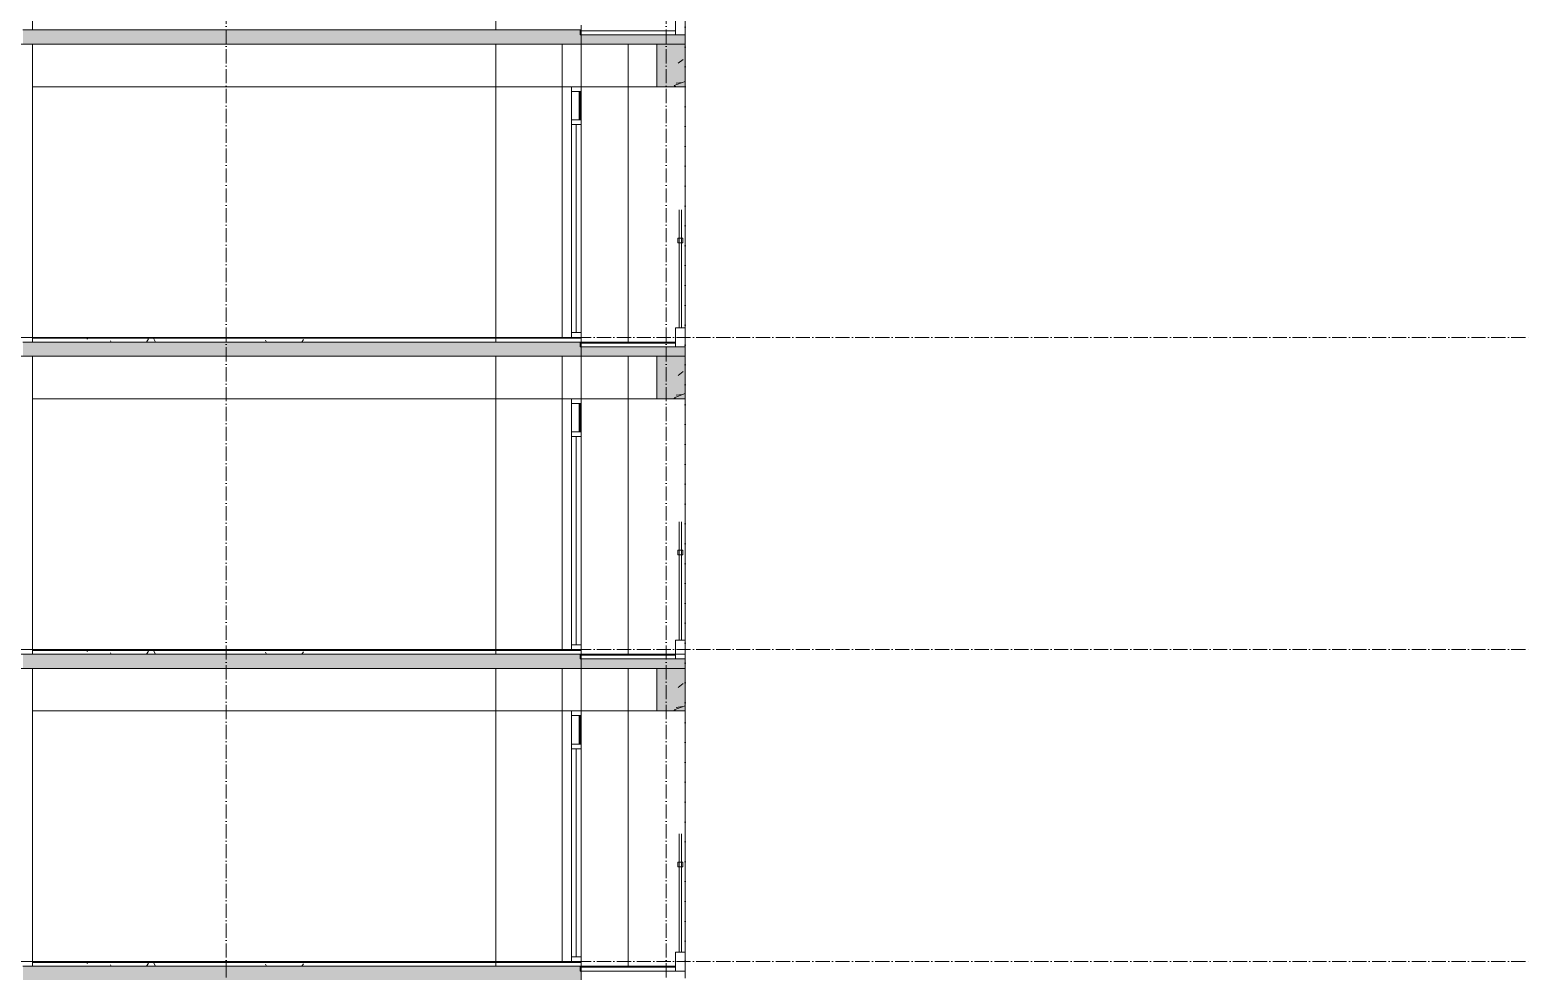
# Model space of a CAD drawing. Header units: millimetres. Extents: x -7075 to 54747, y -13937 to 93540.
# Drawn here: x 35675 to 51521, y 28400 to 38350 of the extents above; entities that cross this region are included whole.
import ezdxf

# ---------------------------------------------------------------- set-up
doc = ezdxf.new("R2010")
doc.units = ezdxf.units.MM
doc.linetypes.add('Grid Line', pattern=[4.2, 3, -0.6, 0, -0.6])
for name, color, linetype, lineweight in [('A-FLOR-HRAL', 41, 'Continuous', 5), ('CUA', 31, 'Continuous', 9), ('NET CAT', 3, 'Continuous', 5), ('NET CATConcrete', 3, 'Continuous', 5), ('NET THAY 1', 41, 'Continuous', 5), ('NET THAY 2', 55, 'Continuous', 5), ('NET-CAT', 3, 'Continuous', 15), ('NET-THAY', 2, 'Continuous', 9), ('TRUC', 225, 'Continuous', 5)]:
    doc.layers.add(name, color=color, linetype=linetype, lineweight=lineweight)
pattern_1 = [(0, (19236.3, 46400), (812.8, 203.2), [67.056, -542.544, 67.056, -542.544, -3251.2]), (0, (19236.3, 46400), (812.8, 203.2), [-1219.2, 67.056, -1152.144, 67.056, -542.544, -1422.4]), (0, (19236.3, 46400), (812.8, 203.2), [-3048, 67.056, -339.344, 67.056, -948.944]), (120, (19541.1, 46501.6), (-582.3764, 602.3054), [67.056, -542.544, 67.056, -3793.744]), (120, (19541.1, 46501.6), (-582.3764, 602.3054), [-676.656, -542.544, 67.056, -1152.144, -2032]), (120, (19541.1, 46501.6), (-582.3764, 602.3054), [-2438.4, 67.056, -542.544, 67.056, -1355.344]), (120, (19541.1, 46501.6), (-582.3764, 602.3054), [-3115.056, -339.344, 67.056, -948.944]), (240, (19642.7, 46908), (-230.4236, -805.5054), [67.056, -542.544, 67.056, -3793.744]), (240, (19642.7, 46908), (-230.4236, -805.5054), [-676.656, -542.544, 67.056, -1152.144, -2032]), (240, (19642.7, 46908), (-230.4236, -805.5054), [-2438.4, 67.056, -542.544, 67.056, -1355.344]), (240, (19642.7, 46908), (-230.4236, -805.5054), [-3115.056, -339.344, 67.056, -948.944])]
pattern_2 = [(0, (19236.3, 49700), (812.8, 203.2), [67.056, -542.544, 67.056, -542.544, -3251.2]), (0, (19236.3, 49700), (812.8, 203.2), [-1219.2, 67.056, -1152.144, 67.056, -542.544, -1422.4]), (0, (19236.3, 49700), (812.8, 203.2), [-3048, 67.056, -339.344, 67.056, -948.944]), (120, (19541.1, 49801.6), (-582.3764, 602.3054), [67.056, -542.544, 67.056, -3793.744]), (120, (19541.1, 49801.6), (-582.3764, 602.3054), [-676.656, -542.544, 67.056, -1152.144, -2032]), (120, (19541.1, 49801.6), (-582.3764, 602.3054), [-2438.4, 67.056, -542.544, 67.056, -1355.344]), (120, (19541.1, 49801.6), (-582.3764, 602.3054), [-3115.056, -339.344, 67.056, -948.944]), (240, (19642.7, 50208), (-230.4236, -805.5054), [67.056, -542.544, 67.056, -3793.744]), (240, (19642.7, 50208), (-230.4236, -805.5054), [-676.656, -542.544, 67.056, -1152.144, -2032]), (240, (19642.7, 50208), (-230.4236, -805.5054), [-2438.4, 67.056, -542.544, 67.056, -1355.344]), (240, (19642.7, 50208), (-230.4236, -805.5054), [-3115.056, -339.344, 67.056, -948.944])]
pattern_3 = [(0, (19236.3, 53000), (812.8, 203.2), [67.056, -542.544, 67.056, -542.544, -3251.2]), (0, (19236.3, 53000), (812.8, 203.2), [-1219.2, 67.056, -1152.144, 67.056, -542.544, -1422.4]), (0, (19236.3, 53000), (812.8, 203.2), [-3048, 67.056, -339.344, 67.056, -948.944]), (120, (19541.1, 53101.6), (-582.3764, 602.3054), [67.056, -542.544, 67.056, -3793.744]), (120, (19541.1, 53101.6), (-582.3764, 602.3054), [-676.656, -542.544, 67.056, -1152.144, -2032]), (120, (19541.1, 53101.6), (-582.3764, 602.3054), [-2438.4, 67.056, -542.544, 67.056, -1355.344]), (120, (19541.1, 53101.6), (-582.3764, 602.3054), [-3115.056, -339.344, 67.056, -948.944]), (240, (19642.7, 53508), (-230.4236, -805.5054), [67.056, -542.544, 67.056, -3793.744]), (240, (19642.7, 53508), (-230.4236, -805.5054), [-676.656, -542.544, 67.056, -1152.144, -2032]), (240, (19642.7, 53508), (-230.4236, -805.5054), [-2438.4, 67.056, -542.544, 67.056, -1355.344]), (240, (19642.7, 53508), (-230.4236, -805.5054), [-3115.056, -339.344, 67.056, -948.944])]

# ---------------------------------------------------------------- blocks, each defined once
blk = doc.blocks.new('M_Concrete-Rectangular-Column - C3-2000 x 300mm-1073985-A-A')
at = {"layer": 'NET CAT', "color": 4}
for p, q in [((42600, 44950), (41500, 44950)), ((42600, 44900), (42600, 44950)), ((40600, 44800), (40600, 41650)), ((42600, 41600), (42600, 44350)), ((40600, 41500), (40600, 38350)), ((42600, 38300), (42600, 41050)), ((40600, 38200), (40600, 35050)), ((42600, 35000), (42600, 37750)), ((40600, 34900), (40600, 31750)), ((42600, 31750), (42600, 34450)), ((42600, 31750), (41500, 31750))]:
    blk.add_line(p, q, dxfattribs=at)
blk = doc.blocks.new('M_Concrete-Rectangular-Column - C5d-2900 x 400mm-1081095-A-A')
at = {"layer": 'NET CAT', "color": 4}
for p, q in [((35650, 44950), (33900, 44950)), ((35700, 41650), (35700, 44800)), ((32800, 44350), (32800, 41650)), ((35700, 38350), (35700, 41500)), ((32800, 41050), (32800, 38350)), ((35700, 35050), (35700, 38200)), ((32800, 37750), (32800, 35050)), ((35700, 31750), (35700, 34900)), ((32800, 34450), (32800, 31750)), ((35650, 31750), (33900, 31750))]:
    blk.add_line(p, q, dxfattribs=at)
blk = doc.blocks.new('ALC1807-ASCENT PLAZA-KET CAU 180524_rvt-1-A-A')
at = {"layer": 'NET CAT', "color": 4}
for p, q in [((42600, 31750), (41500, 31750)), ((42600, 31700), (42600, 31750)), ((35700, 28450), (35700, 31600)), ((40600, 31600), (40600, 28450)), ((42600, 28400), (42600, 31150))]:
    blk.add_line(p, q, dxfattribs=at)
at = {"color": 4, "lineweight": 5}
for name in ['M_Concrete-Rectangular-Column - C5d-2900 x 400mm-1081095-A-A', 'M_Concrete-Rectangular-Column - C3-2000 x 300mm-1073985-A-A']:
    blk.add_blockref(name, (0, 0), dxfattribs=at)
blk = doc.blocks.new('CUA LO GIA - DB6-1834140-A-A')
at = {"layer": 'CUA'}
for p, q in [((41400, 24500), (41400, 24450)), ((41500, 24500), (41400, 24500)), ((41400, 24450), (41500, 24450)), ((41400, 24150), (41400, 24450)), ((41490, 24450), (41480, 24450)), ((41480, 24450), (41480, 24150)), ((41490, 24150), (41490, 24450)), ((41500, 24450), (41500, 24500)), ((41500, 24150), (41500, 24450)), ((41500, 24150), (41400, 24150)), ((41400, 24150), (41400, 24100)), ((41400, 24100), (41500, 24100)), ((41450, 24100), (41400, 24100)), ((41400, 24100), (41400, 21900)), ((41450, 21900), (41450, 24100)), ((41480, 24150), (41490, 24150)), ((41500, 24100), (41500, 24150)), ((41500, 24100), (41500, 21900)), ((41400, 21900), (41400, 21850)), ((41500, 21900), (41400, 21900)), ((41400, 21900), (41450, 21900)), ((41500, 21850), (41500, 21900)), ((41400, 21850), (41500, 21850))]:
    blk.add_line(p, q, dxfattribs=at)
blk = doc.blocks.new('Railing - 25mm-V63-A-A')
at = {"layer": 'NET THAY 2'}
for p, q in [((37, 18700), (37, 19950)), ((62, 19950), (62, 18700))]:
    blk.add_line(p, q, dxfattribs=at)
blk = doc.blocks.new('Railing - Railing-1915012-A-A')
at = {"layer": 'A-FLOR-HRAL'}
for p, q in [((42525, 22950), (42525, 22900)), ((42575, 22950), (42525, 22950)), ((42525, 22900), (42575, 22900)), ((42575, 22900), (42575, 22950))]:
    blk.add_line(p, q, dxfattribs=at)
at = {"extrusion": (0, 0, -1), "zscale": -1}
blk.add_blockref('Railing - 25mm-V63-A-A', (-42600, 3300), dxfattribs=at)

msp = doc.modelspace()

# ---------------------------------------------------------------- hatches: boundary and pattern name
at = {"layer": 'NET CAT', "lineweight": 9}
h = msp.add_hatch(color=7, dxfattribs=at)
h.paths.add_polyline_path([(40110.6, 38200), (41499.9, 38200), (41499.9, 38350), (35649.9, 38350), (35649.9, 38200), (36906.2, 38200)], flags=0)
h.paths.add_polyline_path([(6949.9, 38200), (6949.9, 38350), (1099.9, 38350), (1099.9, 38200), (1657.6, 38200)], flags=0)
h.paths.add_polyline_path([(9649.9, 38200), (11599.9, 38200), (11599.9, 38350), (9649.9, 38350)], flags=0)
h.paths.add_polyline_path([(32949.9, 38200), (32949.9, 38350), (24699.9, 38350), (24699.9, 38200), (32799.9, 38200)], flags=0)
h = msp.add_hatch(color=7, dxfattribs=at)
h.paths.add_polyline_path([(40110.6, 38200), (41499.9, 38200), (41499.9, 38350), (35599.9, 38350), (35599.9, 38200), (36906.2, 38200)])
h.paths.add_polyline_path([(1099.9, 38200), (6949.9, 38200), (6949.9, 38350), (1099.9, 38350)])
h.paths.add_polyline_path([(9599.9, 38200), (11599.9, 38200), (11599.9, 38350), (9599.9, 38350)])
h.paths.add_polyline_path([(32999.9, 38200), (32999.9, 38350), (24699.9, 38350), (24699.9, 38200), (32900.6, 38200)])
for points in [[(42599.9, 38200), (42599.9, 38300), (41499.9, 38300), (41499.9, 38200), (42299.9, 38200)], [(42599.9, 38200), (42599.9, 38300), (41499.9, 38300), (41499.9, 38200)], [(42599.9, 34900), (42599.9, 35000), (41499.9, 35000), (41499.9, 34900), (42299.9, 34900)], [(42599.9, 34900), (42599.9, 35000), (41499.9, 35000), (41499.9, 34900)], [(42599.9, 31600), (42599.9, 31700), (41499.9, 31700), (41499.9, 31600), (42299.9, 31600)], [(42599.9, 31600), (42599.9, 31700), (41499.9, 31700), (41499.9, 31600)]]:
    msp.add_hatch(color=7, dxfattribs=at).paths.add_polyline_path(points, flags=0)
h = msp.add_hatch(color=7, dxfattribs=at)
h.paths.add_polyline_path([(40110.6, 34900), (41499.9, 34900), (41499.9, 35050), (35649.9, 35050), (35649.9, 34900), (36906.2, 34900)], flags=0)
h.paths.add_polyline_path([(6949.9, 34900), (6949.9, 35050), (1099.9, 35050), (1099.9, 34900), (1657.6, 34900)], flags=0)
h.paths.add_polyline_path([(9649.9, 34900), (11599.9, 34900), (11599.9, 35050), (9649.9, 35050)], flags=0)
h.paths.add_polyline_path([(32949.9, 34900), (32949.9, 35050), (24699.9, 35050), (24699.9, 34900), (32799.9, 34900)], flags=0)
h = msp.add_hatch(color=7, dxfattribs=at)
h.paths.add_polyline_path([(40110.6, 34900), (41499.9, 34900), (41499.9, 35050), (35599.9, 35050), (35599.9, 34900), (36906.2, 34900)])
h.paths.add_polyline_path([(1099.9, 34900), (6949.9, 34900), (6949.9, 35050), (1099.9, 35050)])
h.paths.add_polyline_path([(9599.9, 34900), (11599.9, 34900), (11599.9, 35050), (9599.9, 35050)])
h.paths.add_polyline_path([(32999.9, 34900), (32999.9, 35050), (24699.9, 35050), (24699.9, 34900), (32900.6, 34900)])
at = {"layer": 'NET CAT'}
h = msp.add_hatch(dxfattribs=at)
h.set_pattern_fill('FP_4', color=10, style=0, pattern_type=2)
h.set_pattern_definition(pattern_3)
h.paths.add_polyline_path([(35749.9, 35090), (41299.9, 35090), (41299.9, 35100), (35749.9, 35100)], flags=0)
h = msp.add_hatch(dxfattribs=at)
h.set_pattern_fill('FP_4', color=10, style=0, pattern_type=2)
h.set_pattern_definition(pattern_3)
h.paths.add_polyline_path([(36906.2, 35050), (41299.9, 35050), (41299.9, 35090), (35749.9, 35090), (35749.9, 35050)], flags=0)
at = {"layer": 'NET CAT', "lineweight": 9}
h = msp.add_hatch(color=7, dxfattribs=at)
h.paths.add_polyline_path([(40110.6, 31600), (41499.9, 31600), (41499.9, 31750), (35649.9, 31750), (35649.9, 31600), (36906.2, 31600)], flags=0)
h.paths.add_polyline_path([(6949.9, 31600), (6949.9, 31750), (1099.9, 31750), (1099.9, 31600), (1657.6, 31600)], flags=0)
h.paths.add_polyline_path([(9649.9, 31600), (11599.9, 31600), (11599.9, 31750), (9649.9, 31750)], flags=0)
h.paths.add_polyline_path([(32949.9, 31600), (32949.9, 31750), (24699.9, 31750), (24699.9, 31600), (32799.9, 31600)], flags=0)
h = msp.add_hatch(color=7, dxfattribs=at)
h.paths.add_polyline_path([(40110.6, 31600), (41499.9, 31600), (41499.9, 31750), (35599.9, 31750), (35599.9, 31600), (36906.2, 31600)])
h.paths.add_polyline_path([(1099.9, 31600), (6949.9, 31600), (6949.9, 31750), (1099.9, 31750)])
h.paths.add_polyline_path([(9599.9, 31600), (11599.9, 31600), (11599.9, 31750), (9599.9, 31750)])
h.paths.add_polyline_path([(32999.9, 31600), (32999.9, 31750), (24699.9, 31750), (24699.9, 31600), (32900.6, 31600)])
at = {"layer": 'NET CAT'}
h = msp.add_hatch(dxfattribs=at)
h.set_pattern_fill('FP_4', color=10, style=0, pattern_type=2)
h.set_pattern_definition(pattern_2)
h.paths.add_polyline_path([(35749.9, 31790), (41299.9, 31790), (41299.9, 31800), (35749.9, 31800)], flags=0)
h = msp.add_hatch(dxfattribs=at)
h.set_pattern_fill('FP_4', color=10, style=0, pattern_type=2)
h.set_pattern_definition(pattern_2)
h.paths.add_polyline_path([(36906.2, 31750), (41299.9, 31750), (41299.9, 31790), (35749.9, 31790), (35749.9, 31750)], flags=0)
at = {"layer": 'NET CAT', "lineweight": 9}
h = msp.add_hatch(color=7, dxfattribs=at)
h.paths.add_polyline_path([(40110.6, 28300), (41499.9, 28300), (41499.9, 28450), (35649.9, 28450), (35649.9, 28300), (36906.2, 28300)], flags=0)
h.paths.add_polyline_path([(6949.9, 28300), (6949.9, 28450), (1099.9, 28450), (1099.9, 28300), (1657.6, 28300)], flags=0)
h.paths.add_polyline_path([(9649.9, 28300), (11599.9, 28300), (11599.9, 28450), (9649.9, 28450)], flags=0)
h.paths.add_polyline_path([(32949.9, 28300), (32949.9, 28450), (24699.9, 28450), (24699.9, 28300), (32799.9, 28300)], flags=0)
h = msp.add_hatch(color=7, dxfattribs=at)
h.paths.add_polyline_path([(40110.6, 28300), (41499.9, 28300), (41499.9, 28450), (35599.9, 28450), (35599.9, 28300), (36906.2, 28300)])
h.paths.add_polyline_path([(1099.9, 28300), (6949.9, 28300), (6949.9, 28450), (1099.9, 28450)])
h.paths.add_polyline_path([(9599.9, 28300), (11599.9, 28300), (11599.9, 28450), (9599.9, 28450)])
h.paths.add_polyline_path([(32999.9, 28300), (32999.9, 28450), (24699.9, 28450), (24699.9, 28300), (32900.6, 28300)])
at = {"layer": 'NET CAT'}
h = msp.add_hatch(dxfattribs=at)
h.set_pattern_fill('FP_4', color=10, style=0, pattern_type=2)
h.set_pattern_definition(pattern_1)
h.paths.add_polyline_path([(35749.9, 28490), (41299.9, 28490), (41299.9, 28500), (35749.9, 28500)], flags=0)
h = msp.add_hatch(dxfattribs=at)
h.set_pattern_fill('FP_4', color=10, style=0, pattern_type=2)
h.set_pattern_definition(pattern_1)
h.paths.add_polyline_path([(36906.2, 28450), (41299.9, 28450), (41299.9, 28490), (35749.9, 28490), (35749.9, 28450)], flags=0)
at = {"layer": 'NET CATConcrete'}
h = msp.add_hatch(dxfattribs=at)
h.set_pattern_fill('FP_1', color=256, style=0, pattern_type=2)
h.set_pattern_definition([(50, (19236.3, 53000), (1457.47, -127.51), [152.4, -1676.4]), (355, (19236.3, 53000), (-281.94, 1528.454), [121.92, -1341.12]), (100.451, (19357.8, 52989.4), (1175.54, 1400.93), [129.52, -1424.72]), (46.184, (19236.3, 53406.4), (2168.63, -336.34), [228.6, -2514.6]), (96.636, (19417, 53378.4), (1899.22, 1979.42), [194.28, -2137.08]), (351.184, (19236.3, 53406.4), (1899.24, 1979.4), [182.88, -2011.68]), (21, (19439.5, 53304.8), (1212.915, -818.12), [152.4, -1676.4]), (326, (19439.5, 53304.8), (494.42, 1473.504), [121.92, -1341.12]), (71.451, (19540.6, 53236.6), (1707.34, 655.37), [129.52, -1424.72]), (37.5, (19236.3, 53000), (24.709, 676.44), [67.056, -1257.808, 67.056, -1294.384, -1346.2]), (37.5, (19236.3, 53000), (24.709, 676.44), [-2686.304, 67.056, -1279.144]), (7.5, (19236.3, 53000), (534.558, 801.444), [67.056, -709.168, 67.056, -1227.328, -513.08]), (7.5, (19236.3, 53000), (534.558, 801.444), [-2070.61, 67.056, -446.024]), (327.5, (18783.16, 53000), (1084.728, -45.831), [67.056, -440.944, 67.056, -1517.904, -2103.12]), (327.5, (18783.16, 53000), (1084.728, -45.831), [-2092.96, 67.056, -2036.064]), (317.5, (18580, 53000), (1185.035, 203.414), [67.056, -593.344, 67.056, -985.52, -1493.52]), (317.5, (18580, 53000), (1185.035, 203.414), [-1712.976, 67.056, -1426.464])])
h.paths.add_polyline_path([(42299.9, 37750), (42599.9, 37750), (42599.9, 38200), (42299.9, 38200)], flags=0)
for points in [[(42299.9, 37750), (42599.9, 37750), (42599.9, 38200), (42299.9, 38200)], [(42299.9, 34450), (42599.9, 34450), (42599.9, 34900), (42299.9, 34900)], [(42299.9, 31150), (42599.9, 31150), (42599.9, 31600), (42299.9, 31600)]]:
    msp.add_hatch(color=256, dxfattribs=at).paths.add_polyline_path(points, flags=0)
h = msp.add_hatch(dxfattribs=at)
h.set_pattern_fill('FP_1', color=256, style=0, pattern_type=2)
h.set_pattern_definition([(50, (19236.3, 49700), (1457.47, -127.51), [152.4, -1676.4]), (355, (19236.3, 49700), (-281.94, 1528.454), [121.92, -1341.12]), (100.451, (19357.8, 49689.4), (1175.54, 1400.93), [129.52, -1424.72]), (46.184, (19236.3, 50106.4), (2168.63, -336.34), [228.6, -2514.6]), (96.636, (19417, 50078.4), (1899.22, 1979.42), [194.28, -2137.08]), (351.184, (19236.3, 50106.4), (1899.24, 1979.4), [182.88, -2011.68]), (21, (19439.5, 50004.8), (1212.915, -818.12), [152.4, -1676.4]), (326, (19439.5, 50004.8), (494.42, 1473.504), [121.92, -1341.12]), (71.451, (19540.6, 49936.6), (1707.34, 655.37), [129.52, -1424.72]), (37.5, (19236.3, 49700), (24.709, 676.44), [67.056, -1257.808, 67.056, -1294.384, -1346.2]), (37.5, (19236.3, 49700), (24.709, 676.44), [-2686.304, 67.056, -1279.144]), (7.5, (19236.3, 49700), (534.558, 801.444), [67.056, -709.168, 67.056, -1227.328, -513.08]), (7.5, (19236.3, 49700), (534.558, 801.444), [-2070.61, 67.056, -446.024]), (327.5, (18783.16, 49700), (1084.728, -45.831), [67.056, -440.944, 67.056, -1517.904, -2103.12]), (327.5, (18783.16, 49700), (1084.728, -45.831), [-2092.96, 67.056, -2036.064]), (317.5, (18580, 49700), (1185.035, 203.414), [67.056, -593.344, 67.056, -985.52, -1493.52]), (317.5, (18580, 49700), (1185.035, 203.414), [-1712.976, 67.056, -1426.464])])
h.paths.add_polyline_path([(42299.9, 34450), (42599.9, 34450), (42599.9, 34900), (42299.9, 34900)], flags=0)
h = msp.add_hatch(dxfattribs=at)
h.set_pattern_fill('FP_1', color=256, style=0, pattern_type=2)
h.set_pattern_definition([(50, (19236.3, 46400), (1457.47, -127.51), [152.4, -1676.4]), (355, (19236.3, 46400), (-281.94, 1528.454), [121.92, -1341.12]), (100.451, (19357.8, 46389.4), (1175.54, 1400.93), [129.52, -1424.72]), (46.184, (19236.3, 46806.4), (2168.63, -336.34), [228.6, -2514.6]), (96.636, (19417, 46778.4), (1899.22, 1979.42), [194.28, -2137.08]), (351.184, (19236.3, 46806.4), (1899.24, 1979.4), [182.88, -2011.68]), (21, (19439.5, 46704.8), (1212.915, -818.12), [152.4, -1676.4]), (326, (19439.5, 46704.8), (494.42, 1473.504), [121.92, -1341.12]), (71.451, (19540.6, 46636.6), (1707.34, 655.37), [129.52, -1424.72]), (37.5, (19236.3, 46400), (24.709, 676.44), [67.056, -1257.808, 67.056, -1294.384, -1346.2]), (37.5, (19236.3, 46400), (24.709, 676.44), [-2686.304, 67.056, -1279.144]), (7.5, (19236.3, 46400), (534.558, 801.444), [67.056, -709.168, 67.056, -1227.328, -513.08]), (7.5, (19236.3, 46400), (534.558, 801.444), [-2070.61, 67.056, -446.024]), (327.5, (18783.16, 46400), (1084.728, -45.831), [67.056, -440.944, 67.056, -1517.904, -2103.12]), (327.5, (18783.16, 46400), (1084.728, -45.831), [-2092.96, 67.056, -2036.064]), (317.5, (18580, 46400), (1185.035, 203.414), [67.056, -593.344, 67.056, -985.52, -1493.52]), (317.5, (18580, 46400), (1185.035, 203.414), [-1712.976, 67.056, -1426.464])])
h.paths.add_polyline_path([(42299.9, 31150), (42599.9, 31150), (42599.9, 31600), (42299.9, 31600)], flags=0)

# ---------------------------------------------------------------- linework, layer by layer
at = {"layer": 'NET CAT', "lineweight": 13}
for p, q in [((42299.9, 38200), (42299.9, 37750)), ((42599.9, 37750), (42599.9, 38200)), ((42299.9, 37750), (42599.9, 37750)), ((42299.9, 34900), (42299.9, 34450)), ((42599.9, 34450), (42599.9, 34900)), ((42299.9, 34450), (42599.9, 34450)), ((42299.9, 31600), (42299.9, 31150)), ((42599.9, 31150), (42599.9, 31600)), ((42299.9, 31150), (42599.9, 31150))]:
    msp.add_line(p, q, dxfattribs=at)
at = {"layer": 'NET CATConcrete'}
for p, q in [((42299.9, 38200), (42299.9, 37750)), ((42599.9, 38200), (42299.9, 38200)), ((42299.9, 34900), (42299.9, 34450)), ((42599.9, 34900), (42299.9, 34900)), ((42299.9, 31600), (42299.9, 31150)), ((42599.9, 31600), (42299.9, 31600))]:
    msp.add_line(p, q, dxfattribs=at)
at = {"layer": 'NET THAY 2'}
for p, q in [((41499.9, 38350), (41499.9, 38400)), ((42499.9, 38340), (41489.9, 38340)), ((41299.9, 35100), (35699.9, 35100)), ((41499.9, 35090), (35699.9, 35090)), ((41299.9, 35100), (41499.9, 35100)), ((42499.9, 35050), (41489.9, 35050)), ((42499.9, 35040), (41489.9, 35040)), ((41499.9, 35050), (41499.9, 35100)), ((41299.9, 31800), (35699.9, 31800)), ((41499.9, 31790), (35699.9, 31790)), ((41299.9, 31800), (41499.9, 31800)), ((42499.9, 31750), (41489.9, 31750)), ((42499.9, 31740), (41489.9, 31740)), ((41499.9, 31750), (41499.9, 31800)), ((41299.9, 28500), (35699.9, 28500)), ((41499.9, 28490), (35699.9, 28490)), ((41299.9, 28500), (41499.9, 28500)), ((42499.9, 28450), (41489.9, 28450)), ((42499.9, 28440), (41489.9, 28440)), ((41499.9, 28450), (41499.9, 28500))]:
    msp.add_line(p, q, dxfattribs=at)
at = {"layer": 'NET-CAT'}
for p, q in [((41499.9, 38350), (35599.9, 38350)), ((41499.9, 38350), (35649.9, 38350)), ((41489.9, 38350), (41489.9, 38300)), ((41499.9, 38200), (41499.9, 38350)), ((42499.9, 38300), (42499.9, 38500)), ((42599.9, 38300), (42599.9, 38500)), ((33099.9, 38200), (42299.9, 38200)), ((33099.9, 38200), (42299.9, 38200)), ((35699.9, 38200), (35599.9, 38200)), ((35699.9, 35050), (35699.9, 38200)), ((41299.9, 38200), (41299.9, 37750)), ((41499.9, 38200), (41299.9, 38200)), ((41489.9, 38300), (42599.9, 38300)), ((42599.9, 38300), (41499.9, 38300)), ((41499.9, 38300), (41499.9, 38200)), ((42599.9, 38300), (41499.9, 38300)), ((41499.9, 37750), (41499.9, 38200)), ((42599.9, 38200), (42599.9, 38300)), ((42599.9, 38200), (42599.9, 38300)), ((41299.9, 37750), (41499.9, 37750)), ((42599.9, 35200), (42499.9, 35200)), ((42499.9, 35000), (42499.9, 35200)), ((42599.9, 35000), (42599.9, 35200)), ((41499.9, 35050), (35599.9, 35050)), ((35599.9, 35050), (35699.9, 35050)), ((41499.9, 35050), (35649.9, 35050)), ((35699.9, 35100), (35699.9, 35050)), ((35699.9, 35050), (41299.9, 35050)), ((41489.9, 35050), (41489.9, 35000)), ((41499.9, 35100), (41499.9, 35150)), ((41499.9, 34900), (41499.9, 35050)), ((33099.9, 34900), (42299.9, 34900)), ((33099.9, 34900), (42299.9, 34900)), ((35699.9, 34900), (35599.9, 34900)), ((35699.9, 31750), (35699.9, 34900)), ((41299.9, 34900), (41299.9, 34450)), ((41499.9, 34900), (41299.9, 34900)), ((41489.9, 35000), (42599.9, 35000)), ((42599.9, 35000), (41499.9, 35000)), ((41499.9, 35000), (41499.9, 34900)), ((42599.9, 35000), (41499.9, 35000)), ((41499.9, 34450), (41499.9, 34900)), ((42599.9, 34900), (42599.9, 35000)), ((42599.9, 34900), (42599.9, 35000)), ((41299.9, 34450), (41499.9, 34450)), ((42599.9, 31900), (42499.9, 31900)), ((42499.9, 31700), (42499.9, 31900)), ((42599.9, 31700), (42599.9, 31900)), ((41499.9, 31750), (35599.9, 31750)), ((35599.9, 31750), (35699.9, 31750)), ((41499.9, 31750), (35649.9, 31750)), ((35699.9, 31800), (35699.9, 31750)), ((35699.9, 31750), (41299.9, 31750)), ((41489.9, 31750), (41489.9, 31700)), ((41489.9, 31700), (42599.9, 31700)), ((41499.9, 31800), (41499.9, 31850)), ((41499.9, 31600), (41499.9, 31750)), ((42599.9, 31700), (41499.9, 31700)), ((41499.9, 31700), (41499.9, 31600)), ((42599.9, 31700), (41499.9, 31700)), ((42599.9, 31600), (42599.9, 31700)), ((42599.9, 31600), (42599.9, 31700)), ((33099.9, 31600), (42299.9, 31600)), ((33099.9, 31600), (42299.9, 31600)), ((35699.9, 31600), (35599.9, 31600)), ((35699.9, 28450), (35699.9, 31600)), ((41299.9, 31600), (41299.9, 31150)), ((41499.9, 31600), (41299.9, 31600)), ((41499.9, 31150), (41499.9, 31600)), ((41299.9, 31150), (41499.9, 31150)), ((41499.9, 28500), (41499.9, 28550)), ((42599.9, 28600), (42499.9, 28600)), ((42499.9, 28400), (42499.9, 28600)), ((42599.9, 28400), (42599.9, 28600)), ((41499.9, 28450), (35599.9, 28450)), ((35599.9, 28450), (35699.9, 28450)), ((41499.9, 28450), (35649.9, 28450)), ((35699.9, 28500), (35699.9, 28450)), ((35699.9, 28450), (41299.9, 28450)), ((41489.9, 28450), (41489.9, 28400)), ((41489.9, 28400), (42599.9, 28400)), ((41499.9, 28300), (41499.9, 28450))]:
    msp.add_line(p, q, dxfattribs=at)
at = {"layer": 'NET-THAY'}
for p, q in [((41999.9, 38200), (41999.9, 35050)), ((42299.9, 38200), (42599.9, 38200)), ((42299.9, 37750), (35699.9, 37750)), ((41299.9, 35150), (41299.9, 37750)), ((41299.9, 35100), (41299.9, 35150)), ((41299.9, 35150), (41299.9, 35100)), ((41999.9, 34900), (41999.9, 31750)), ((42299.9, 34900), (42599.9, 34900)), ((42299.9, 34450), (35699.9, 34450)), ((41299.9, 31850), (41299.9, 34450)), ((41299.9, 31800), (41299.9, 31850)), ((41299.9, 31850), (41299.9, 31800)), ((41999.9, 31600), (41999.9, 28450)), ((42299.9, 31600), (42599.9, 31600)), ((42299.9, 31150), (35699.9, 31150)), ((41299.9, 28550), (41299.9, 31150)), ((41299.9, 28500), (41299.9, 28550)), ((41299.9, 28550), (41299.9, 28500))]:
    msp.add_line(p, q, dxfattribs=at)
at = {"layer": 'TRUC', "linetype": 'Grid Line', "ltscale": 50}
for p, q in [((37749.9, -10536.9), (37749.9, 93540.4)), ((42399.9, -10536.9), (42399.9, 93540.4)), ((42599.9, -10333.7), (42599.9, 93540.4)), ((-7075.1, 35100), (51521, 35100)), ((-7075.1, 31800), (51521, 31800)), ((-7075.1, 28500), (51521, 28500))]:
    msp.add_line(p, q, dxfattribs=at)

# ---------------------------------------------------------------- block references
at = {"lineweight": 5}
msp.add_blockref('ALC1807-ASCENT PLAZA-KET CAU 180524_rvt-1-A-A', (0, 0), dxfattribs=at)
at = {"layer": 'CUA'}
for p in [(0, 13250), (0, 9950), (0, 6650)]:
    msp.add_blockref('CUA LO GIA - DB6-1834140-A-A', p, dxfattribs=at)
at = {"layer": 'NET THAY 1'}
for p in [(0, 13200), (0, 9900), (0, 6600)]:
    msp.add_blockref('Railing - Railing-1915012-A-A', p, dxfattribs=at)

doc.saveas('drawing.dxf')
